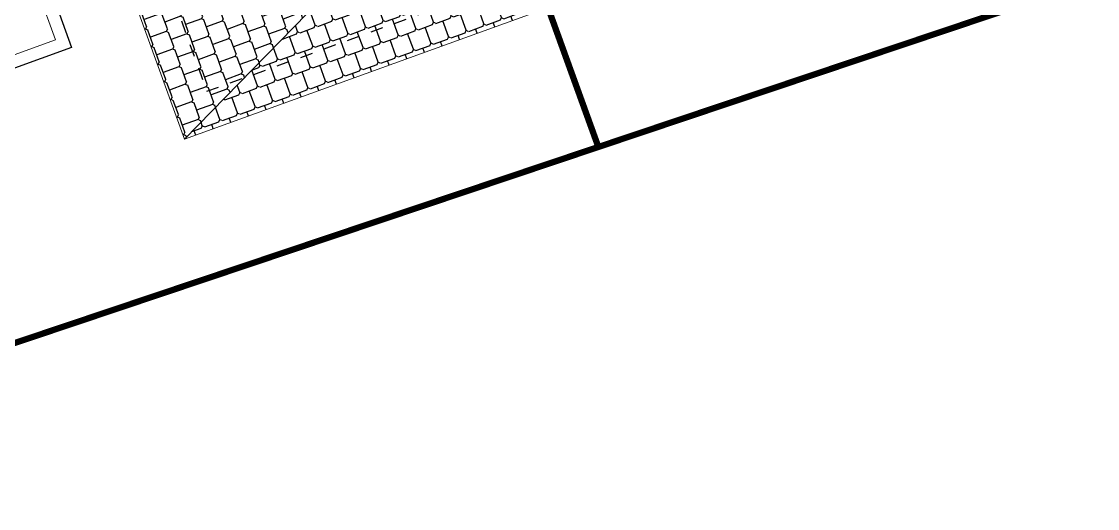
# Model space of a CAD drawing. Header units: metres. Extents: x 568332 to 569219, y 2065964 to 2066430.
# Drawn here: x 568654.77 to 568663.4, y 2066200.67 to 2066204.57 of the extents above; entities that cross this region are included whole.
import ezdxf

# ---------------------------------------------------------------- set-up
doc = ezdxf.new("R2010")
doc.units = ezdxf.units.M
doc.linetypes.add('HIDDEN', pattern=[0.375, 0.25, -0.125])
doc.layers.get('DEFPOINTS').update_dxf_attribs({"linetype": 'CONTINUOUS'})
doc.layers.add('-DIM', color=9, linetype='CONTINUOUS', lineweight=13)
doc.layers.add('-LINE1', color=7, linetype='CONTINUOUS', lineweight=18)
doc.layers.add('13. NET HATCH', color=252, linetype='CONTINUOUS')
doc.layers.add('TIMDUONG', color=1, linetype='CONTINUOUS')

# ---------------------------------------------------------------- blocks, each defined once
blk = doc.blocks.new('M2-T3')
at = {"layer": 'TIMDUONG', "color": 1, "linetype": 'HIDDEN', "ltscale": 10, "const_width": 50}
blk.add_lwpolyline([(188685.9009933229, -83287.61039145212), (199685.9009933797, -83287.63301822983), (199685.8702561683, -98230.70415374279), (194687.2128796928, -103114.3974403377), (188685.860498254, -102974.7601425732)], close=True, dxfattribs=at)
blk = doc.blocks.new('M3-T3')
at = {"layer": '13. NET HATCH'}
h = blk.add_hatch(dxfattribs=at)
h.set_pattern_fill('MAIGO-12', color=256, scale=300, angle=90)
h.set_pattern_definition([(90, (-40180.97815481407, -65211.28691793267), (-150, 75.00000000000001), [120, -30, 120, -30]), (180, (-40195.97815481407, -65226.28691793267), (-150, -74.99999999999997), [135, -165]), (135, (-40180.97815481407, -65241.28691793267), (-150.0000000028537, 75.00000000142688), [21.213203436, -403.0508652]), (225, (-40180.97815481407, -65211.28691793267), (-150.0000000028537, -75.00000000142684), [21.213203436, -403.0508652])])
h.paths.add_polyline_path([(197687.1620963096, -33760.39287114246), (194587.2198008523, -33759.95476215703), (194587.2198008523, -35259.95476215703)])
h = blk.add_hatch(dxfattribs=at)
h.set_pattern_fill('MAIGO-12', color=256, scale=300)
h.set_pattern_definition([(0, (-40090.97815481407, -65301.28691793267), (75, 150), [120, -30, 120, -30]), (90, (-40105.97815481407, -65286.28691793267), (-74.99999999999999, 150), [135, -165]), (45, (-40120.97815481407, -65301.28691793267), (75.00000000142687, 150.0000000028537), [21.213203436, -403.0508652]), (135, (-40090.97815481407, -65301.28691793267), (-75.00000000142686, 150.0000000028537), [21.213203436, -403.0508652])])
edge = h.paths.add_edge_path()
edge.add_line((197687.2229877523, -35259.95476215703), (194587.2198008523, -35259.95476215703))
edge.add_line((194587.2198008523, -35259.95476215703), (197687.1620963096, -33760.39287114246))
edge.add_line((197687.1620963096, -33760.39287114246), (197687.2266185825, -35259.95476215703))
at = {"layer": '-LINE1'}
for points in [[(191687.1860273216, -33759.96637213878), (191687.1860273216, -34259.98698839126), (193987.1860273216, -34259.94575595055), (193987.1860273216, -33759.96637213878)], [(191787.1860273216, -33759.96637213878), (191787.1860273216, -34159.98519566038), (193887.1860273216, -34159.9475486493), (193887.1860273216, -33759.96637213878)], [(197687.1620963096, -33760.39287114246), (194587.2198008523, -33759.95476215703), (194587.2198008523, -35259.95476215703), (197687.1620963096, -33760.39287114246)], [(197687.2229877523, -35259.95476215703), (194587.2198008523, -35259.95476215703), (197687.1620963096, -33760.39287114246), (197687.1620963096, -33760.39287114246), (197687.2266185825, -35259.95476215703)]]:
    blk.add_lwpolyline(points, dxfattribs=at)
blk.add_lwpolyline([(194587.2198008523, -35259.95476215703), (197687.2266185825, -35259.95476215703), (197687.2266185825, -33760.39287114246), (194587.2198008523, -33760.39287114246)], close=True, dxfattribs=at)
at = {"layer": 'DEFPOINTS', "color": 2}
blk.add_lwpolyline([(190687.0531665199, -18759.99178884448), (197687.0869390598, -18759.93650662957), (197687.2198008524, -33759.95474645017), (193987.1860273216, -33759.97799791822), (193987.1949903176, -34259.94575578987), (191687.1860273216, -34259.98698839126), (191687.1860273216, -33759.97799791822), (190687.186032368, -33760.06785478708), (190687.0531665199, -18759.99178884448)], dxfattribs=at)
at = {"layer": 'DEFPOINTS', "linetype": 'HIDDEN', "ltscale": 5}
blk.add_lwpolyline([(194887.2198008523, -34959.95476215703), (197687.2198008526, -34959.95476215703), (197687.2198008526, -33759.95476215703), (194887.2198008523, -33759.95476215703)], close=True, dxfattribs=at)
at = {"layer": 'TIMDUONG', "color": 1, "linetype": 'HIDDEN', "ltscale": 10, "const_width": 50}
blk.add_lwpolyline([(188687.2145862579, -16759.61038422585), (197687.1908392906, -16759.61038422585), (197687.2145872116, -36446.76013541222), (188686.828327179, -36237.56837296486)], close=True, dxfattribs=at)

msp = doc.modelspace()

# ---------------------------------------------------------------- block references
at = {"layer": '-DIM', "xscale": 0.001, "yscale": 0.001, "zscale": 0.001, "rotation": 19.88439670872004}
msp.add_blockref('M2-T3', (568446.9361136701, 2066236.220584216), dxfattribs=at)

# ---------------------------------------------------------------- next in the draw order: block references
at = {"layer": '-DIM', "xscale": 0.001, "yscale": 0.001, "zscale": 0.001, "rotation": 19.88289198407213}
msp.add_blockref('M3-T3', (568461.0978559955, 2066170.602413189), dxfattribs=at)

doc.saveas('drawing.dxf')
